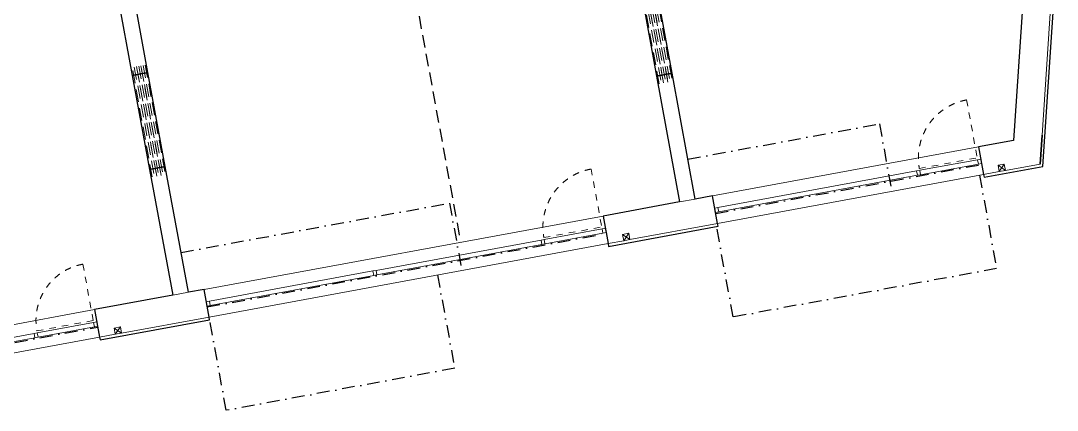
# Model space of a CAD drawing. Header units: millimetres. Extents: x -9129 to 220959, y -4760 to 72638.
# Drawn here: x 182892 to 199182, y -266 to 5854 of the extents above; entities that cross this region are included whole.
import ezdxf

# ---------------------------------------------------------------- set-up
doc = ezdxf.new("R2010")
doc.units = ezdxf.units.MM
for name, pattern in [('HA_Dash_2mm-S1mm', [200, 100, -100]), ('HA_Dash_3mm-S1mm', [300, 200, -100]), ('HA_DashDot_4mm-S1mm', [400, 200, -100, 0, -100])]:
    doc.linetypes.add(name, pattern=pattern)
for name, color, linetype, lineweight in [('A-DETL-____-HDLN', 9, 'HA_Dash_3mm-S1mm', 25), ('A-DOOR-____-OTLN', 9, 'Continuous', 9), ('A-FLOR-____-OTLN', 9, 'Continuous', 9), ('A-FLOR-____-OVHD', 9, 'HA_DashDot_4mm-S1mm', 25), ('A-GENM-____-HDLN', 9, 'HA_Dash_3mm-S1mm', 9), ('A-GENM-____-OTLN', 9, 'Continuous', 9), ('A-GLAZ-CURT-MCUT', 9, 'Continuous', 5), ('A-GLAZ-CURT-OTLN', 9, 'Continuous', 5), ('A-GLAZ-CWMG-MCUT', 9, 'Continuous', 5), ('A-GLAZ-CWMG-OTLN', 9, 'Continuous', 5), ('A-WALL-____-MCUT', 9, 'Continuous', 25), ('A-WALL-____-OTLN', 9, 'Continuous', 9), ('I-WALL-____-MCUT', 9, 'Continuous', 25), ('M-HVAC-DUCT-OTLN', 9, 'Continuous', 9)]:
    doc.layers.add(name, color=color, linetype=linetype, lineweight=lineweight)

# ---------------------------------------------------------------- blocks, each defined once
blk = doc.blocks.new('Obdélníková příčel - 50x70mm EXT-2011740-schema POHLEDU D_140_6400')
at = {"layer": 'A-GLAZ-CWMG-MCUT'}
for p, q in [((-50, 70), (0, 70)), ((-50, 0), (-50, 70)), ((0, 0), (-50, 0)), ((0, 70), (0, 0))]:
    blk.add_line(p, q, dxfattribs=at)
blk = doc.blocks.new('ABMV_CW_Single_Swing_Generic - Ex_Glass_SKLOPNE-2011742-schema POHLEDU D_140_6400')
at = {"layer": 'A-DOOR-____-OTLN', "linetype": 'HA_Dash_2mm-S1mm', "lineweight": 5}
for p in [(450, 930), (-450, 30)]:
    blk.add_line(p, (450, 30), dxfattribs=at)
blk.add_arc((450, 30), 900, 90, 180, dxfattribs=at)
blk = doc.blocks.new('Obdélníková příčel - 50x70mm EXT-1501617-schema POHLEDU D_140_6400')
at = {"layer": 'A-GLAZ-CWMG-OTLN'}
for p, q in [((6582, 1115), (5697, 952)), ((6595, 1046), (5709, 883))]:
    blk.add_line(p, q, dxfattribs=at)
blk = doc.blocks.new('Obdélníková příčel - 50x70mm EXT-2011734-schema POHLEDU D_140_6400')
at = {"layer": 'A-GLAZ-CWMG-MCUT'}
for p, q in [((-25, 70), (25, 70)), ((-25, 0), (-25, 70)), ((25, 0), (-25, 0)), ((25, 70), (25, 0))]:
    blk.add_line(p, q, dxfattribs=at)
blk = doc.blocks.new('Systémový panel - Sklo-2011743-schema POHLEDU D_140_6400')
at = {"layer": 'A-GLAZ-CURT-MCUT'}
for p, q in [((1300, 0), (-1300, 0)), ((-1300, 0), (-1300, -70)), ((1300, -70), (1300, 0)), ((-1300, -70), (1300, -70))]:
    blk.add_line(p, q, dxfattribs=at)
blk = doc.blocks.new('Systémový panel - Sklo-2012391-schema POHLEDU D_140_6400')
at = {"layer": 'A-GLAZ-CURT-MCUT'}
for p, q in [((1306.25, 0), (-1306.25, 0)), ((-1306.25, 0), (-1306.25, -70)), ((1306.25, -70), (1306.25, 0)), ((-1306.25, -70), (1306.25, -70))]:
    blk.add_line(p, q, dxfattribs=at)
blk = doc.blocks.new('ABMV_CW_Single_Swing_Generic - Ex_Glass_SKLOPNE-2012392-schema POHLEDU D_140_6400')
at = {"layer": 'A-DOOR-____-OTLN', "linetype": 'HA_Dash_2mm-S1mm', "lineweight": 5}
for p in [(462.5, 955), (-462.5, 30)]:
    blk.add_line(p, (462.5, 30), dxfattribs=at)
blk.add_arc((462.5, 30), 925, 90, 180, dxfattribs=at)
blk = doc.blocks.new('Obdélníková příčel - 50x70mm EXT-1501721-schema POHLEDU D_140_6400')
at = {"layer": 'A-GLAZ-CWMG-OTLN'}
for p, q in [((14573, 2585), (13663, 2418)), ((14585, 2516), (13676, 2349))]:
    blk.add_line(p, q, dxfattribs=at)
blk = doc.blocks.new('Systémový panel - Sklo-2012393-schema POHLEDU D_140_6400')
at = {"layer": 'A-GLAZ-CURT-MCUT'}
for p, q in [((1318.75, 0), (-1318.75, 0)), ((-1318.75, 0), (-1318.75, -70)), ((1318.75, -70), (1318.75, 0)), ((-1318.75, -70), (1318.75, -70))]:
    blk.add_line(p, q, dxfattribs=at)
blk = doc.blocks.new('Systémový panel - Sklo-2012829-schema POHLEDU D_140_6400')
at = {"layer": 'A-GLAZ-CURT-MCUT'}
for p, q in [((1587.5, 0), (-1587.5, 0)), ((-1587.5, 0), (-1587.5, -70)), ((1587.5, -70), (1587.5, 0)), ((-1587.5, -70), (1587.5, -70))]:
    blk.add_line(p, q, dxfattribs=at)
blk = doc.blocks.new('TB_Porotherm KP7_1750mm - TB_Porotherm KP7_1750mm-1974515-schema POHLEDU D_140_6400')
at = {"layer": 'A-GENM-____-HDLN'}
for p, q in [((-875, 35), (875, 35)), ((-875, 0), (875, 0)), ((875, -35), (-875, -35))]:
    blk.add_line(p, q, dxfattribs=at)
blk = doc.blocks.new('Obdélníková příčel - 50x70mm EXT-2011748-schema POHLEDU D_140_6400')
at = {"layer": 'A-GLAZ-CWMG-MCUT'}
for p, q in [((0, 70), (-50, 70)), ((-50, 70), (-50, 0)), ((-50, 0), (0, 0)), ((0, 0), (0, 70))]:
    blk.add_line(p, q, dxfattribs=at)
blk = doc.blocks.new('185-01_OBJEKT A_Central_rvt-1-schema POHLEDU D_140_6400')
at = {"layer": 'A-DETL-____-HDLN'}
blk.add_line((11533, 6810), (12347, 2384), dxfattribs=at)
at = {"layer": 'A-FLOR-____-OTLN'}
for p, q in [((16308, 3103), (20488, 3872)), ((8317, 1632), (14587, 2786)), ((572, 207), (6596, 1315))]:
    blk.add_line(p, q, dxfattribs=at)
at = {"layer": 'A-FLOR-____-OVHD'}
for p, q in [((15922, 3679), (18931, 4233)), ((18931, 4233), (19111, 3253)), ((16358, 2827), (20538, 3596)), ((20503, 3427), (20773, 1962)), ((7956, 2213), (12175, 2989)), ((12175, 2989), (12355, 2009)), ((16632, 1200), (16363, 2665)), ((8368, 1357), (14637, 2511)), ((20773, 1962), (16632, 1200)), ((11986, 1860), (12256, 395)), ((8666, -266), (8397, 1199)), ((623, -68), (6647, 1040)), ((12256, 395), (8666, -266))]:
    blk.add_line(p, q, dxfattribs=at)
at = {"layer": 'A-WALL-____-MCUT'}
for p, q in [((21242, 6966), (21039, 3973)), ((21497, 3565), (21726, 6934)), ((21039, 3973), (20488, 3872)), ((21455, 3602), (21486, 4056)), ((21486, 4056), (21455, 3602)), ((20488, 3872), (20567, 3439)), ((20567, 3439), (20575, 3395)), ((20575, 3395), (21497, 3565)), ((16308, 3103), (16037, 3053)), ((16387, 2670), (16308, 3103)), ((15791, 3008), (14587, 2786)), ((14587, 2786), (14666, 2353)), ((14674, 2309), (16396, 2626)), ((16396, 2626), (16387, 2670)), ((14666, 2353), (14674, 2309)), ((8317, 1632), (8071, 1587)), ((8397, 1199), (8317, 1632)), ((7825, 1542), (6596, 1315)), ((6596, 1315), (6675, 883)), ((6684, 838), (8405, 1155)), ((8405, 1155), (8397, 1199)), ((6675, 883), (6684, 838))]:
    blk.add_line(p, q, dxfattribs=at)
at = {"layer": 'A-WALL-____-MCUT', "lineweight": 9}
for p, q in [((21486, 4056), (21681, 6937)), ((21681, 6937), (21486, 4056)), ((20911, 3502), (21455, 3602)), ((21455, 3602), (20911, 3502)), ((20567, 3439), (20813, 3484)), ((20813, 3484), (20567, 3439)), ((15791, 3008), (16037, 3053)), ((15010, 2417), (16387, 2670)), ((16387, 2670), (15010, 2417)), ((14666, 2353), (14912, 2398)), ((14912, 2398), (14666, 2353)), ((7825, 1542), (8071, 1587)), ((7020, 946), (8397, 1199)), ((8397, 1199), (7020, 946)), ((6675, 883), (6921, 928)), ((6921, 928), (6675, 883))]:
    blk.add_line(p, q, dxfattribs=at)
at = {"layer": 'A-WALL-____-OTLN'}
for p, q in [((16308, 3103), (20488, 3872)), ((20567, 3439), (16387, 2670)), ((8317, 1632), (14587, 2786)), ((14666, 2353), (8397, 1199)), ((572, 207), (6596, 1315)), ((6675, 883), (652, -226))]:
    blk.add_line(p, q, dxfattribs=at)
at = {"layer": 'I-WALL-____-MCUT'}
for p, q in [((6496, 8765), (7190, 4994)), ((15156, 6460), (15428, 4984)), ((15674, 5030), (15402, 6505)), ((7436, 5039), (7255, 6022)), ((7190, 4994), (7436, 5039)), ((7436, 5039), (7190, 4994)), ((7190, 4994), (7461, 3519)), ((7707, 3564), (7436, 5039)), ((15674, 5030), (15428, 4984)), ((15428, 4984), (15674, 5030)), ((15428, 4984), (15791, 3008)), ((16037, 3053), (15674, 5030)), ((7707, 3564), (7461, 3519)), ((7461, 3519), (7707, 3564)), ((7461, 3519), (7825, 1542)), ((8071, 1587), (7707, 3564))]:
    blk.add_line(p, q, dxfattribs=at)
at = {"layer": 'M-HVAC-DUCT-OTLN', "lineweight": 5}
for p, q in [((20795, 3583), (20893, 3601)), ((20813, 3484), (20893, 3601)), ((20893, 3601), (20911, 3502)), ((20795, 3583), (20911, 3502)), ((20813, 3484), (20795, 3583)), ((20911, 3502), (20813, 3484)), ((14894, 2497), (14992, 2515)), ((14894, 2497), (15010, 2416)), ((14912, 2398), (14894, 2497)), ((14912, 2398), (14992, 2515)), ((14992, 2515), (15010, 2416)), ((15010, 2416), (14912, 2398)), ((6903, 1026), (7002, 1044)), ((6903, 1026), (7020, 946)), ((6921, 928), (6903, 1026)), ((6921, 928), (7002, 1044)), ((7002, 1044), (7020, 946)), ((7020, 946), (6921, 928))]:
    blk.add_line(p, q, dxfattribs=at)
at = {"layer": 'A-DOOR-____-OTLN', "lineweight": 9, "rotation": 10.42708866108224}
for name, p in [('ABMV_CW_Single_Swing_Generic - Ex_Glass_SKLOPNE-2012392-schema POHLEDU D_140_6400', (20019, 3587)), ('ABMV_CW_Single_Swing_Generic - Ex_Glass_SKLOPNE-2012392-schema POHLEDU D_140_6400', (14118, 2501)), ('ABMV_CW_Single_Swing_Generic - Ex_Glass_SKLOPNE-2011742-schema POHLEDU D_140_6400', (6139, 1033))]:
    blk.add_blockref(name, p, dxfattribs=at)
at = {"layer": 'A-GENM-____-OTLN', "lineweight": 9, "rotation": 280.4270886610821}
for p in [(15346, 5732), (15415, 5745), (15484, 5757), (7380, 4266), (7449, 4279), (7517, 4291)]:
    blk.add_blockref('TB_Porotherm KP7_1750mm - TB_Porotherm KP7_1750mm-1974515-schema POHLEDU D_140_6400', p, dxfattribs=at)
at = {"layer": 'A-GLAZ-CURT-OTLN', "lineweight": 9, "rotation": 10.42708866108224}
for name, p in [('Systémový panel - Sklo-2012829-schema POHLEDU D_140_6400', (17954, 3207)), ('Systémový panel - Sklo-2012393-schema POHLEDU D_140_6400', (12317, 2170)), ('Systémový panel - Sklo-2012391-schema POHLEDU D_140_6400', (9686, 1686)), ('Systémový panel - Sklo-2011743-schema POHLEDU D_140_6400', (4369, 707))]:
    blk.add_blockref(name, p, dxfattribs=at)
at = {"layer": 'A-GLAZ-CWMG-OTLN', "lineweight": 9}
for name, p in [('Obdélníková příčel - 50x70mm EXT-1501721-schema POHLEDU D_140_6400', (5901, 1086)), ('Obdélníková příčel - 50x70mm EXT-1501721-schema POHLEDU D_140_6400', (0, 0)), ('Obdélníková příčel - 50x70mm EXT-1501617-schema POHLEDU D_140_6400', (0, 0))]:
    blk.add_blockref(name, p, dxfattribs=at)
at = {"layer": 'A-GLAZ-CWMG-OTLN', "lineweight": 9, "extrusion": (0, 0, -1), "rotation": 169.5729113389178}
for name, p in [('Obdélníková příčel - 50x70mm EXT-2011740-schema POHLEDU D_140_6400', (-20523, 3680)), ('Obdélníková příčel - 50x70mm EXT-2011734-schema POHLEDU D_140_6400', (-19539, 3499)), ('Obdélníková příčel - 50x70mm EXT-2011740-schema POHLEDU D_140_6400', (-14622, 2594)), ('Obdélníková příčel - 50x70mm EXT-2011734-schema POHLEDU D_140_6400', (-13638, 2413)), ('Obdélníková příčel - 50x70mm EXT-2011734-schema POHLEDU D_140_6400', (-10995, 1927)), ('Obdélníková příčel - 50x70mm EXT-2011740-schema POHLEDU D_140_6400', (-6631, 1124)), ('Obdélníková příčel - 50x70mm EXT-2011734-schema POHLEDU D_140_6400', (-5672, 947))]:
    blk.add_blockref(name, p, dxfattribs=at)
at = {"layer": 'A-GLAZ-CWMG-OTLN', "lineweight": 9, "rotation": 190.4270886610822}
for p in [(16343, 2911), (8352, 1440)]:
    blk.add_blockref('Obdélníková příčel - 50x70mm EXT-2011748-schema POHLEDU D_140_6400', p, dxfattribs=at)

msp = doc.modelspace()

# ---------------------------------------------------------------- block references
at = {"color": 50, "lineweight": 5}
msp.add_blockref('185-01_OBJEKT A_Central_rvt-1-schema POHLEDU D_140_6400', (177456, 0), dxfattribs=at)

doc.saveas('drawing.dxf')
